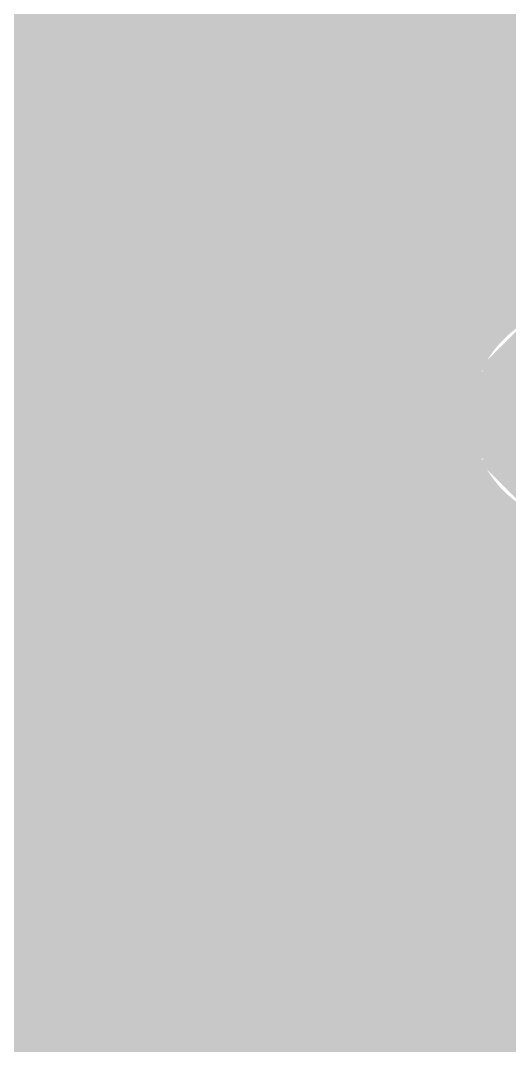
# Model space of a CAD drawing. Extents: x 980 to 1163, y 595 to 881.
# Drawn here: x 1129.29 to 1132.85, y 811.71 to 819.17 of the extents above; entities that cross this region are included whole.
import ezdxf

# ---------------------------------------------------------------- set-up
doc = ezdxf.new("R2010")
doc.units = 0
doc.header["$LTSCALE"] = 10
doc.header["$MEASUREMENT"] = 0
doc.layers.get('0').update_dxf_attribs({"linetype": 'CONTINUOUS'})
for name, color, linetype in [('22-304-2_BOT', 7, 'CONTINUOUS'), ('22-304-2_DRD', 7, 'CONTINUOUS'), ('22-304-2_DRL', 2, 'CONTINUOUS'), ('22-304-2_IN1', 4, 'CONTINUOUS'), ('22-304-2_IN2', 3, 'CONTINUOUS'), ('22-304-2_SMB', 5, 'CONTINUOUS'), ('22-304-2_SPB', 14, 'CONTINUOUS'), ('22-304-2_SSB', 12, 'CONTINUOUS'), ('22-304-2_TOP', 13, 'CONTINUOUS'), ('THRUHOLE_TAP', 7, 'CONTINUOUS')]:
    doc.layers.add(name, color=color, linetype=linetype)

# ---------------------------------------------------------------- blocks, each defined once
blk = doc.blocks.new('RECTANGLE_3')
blk.add_solid([(0.4826, 0.4064), (0.4826, -0.4064), (-0.4826, 0.4064), (-0.4826, -0.4064)])
blk = doc.blocks.new('RECTANGLE_32')
blk.add_solid([(0.44958, 0.65024), (0.44958, -0.65024), (-0.44958, 0.65024), (-0.44958, -0.65024)])
blk = doc.blocks.new('ROUND_39')
at = {"const_width": 0.40005}
blk.add_lwpolyline([(-0.200024, 0, 1), (0.200024, 0, 1)], format="xyb", close=True, dxfattribs=at)
blk = doc.blocks.new('ROUND_88')
at = {"const_width": 0.10033}
blk.add_lwpolyline([(-0.050164, 0, 1), (0.050164, 0, 1)], format="xyb", close=True, dxfattribs=at)
blk = doc.blocks.new('ROUND_42')
at = {"const_width": 0.40005}
blk.add_lwpolyline([(-0.200024, 0, 1), (0.200024, 0, 1)], format="xyb", close=True, dxfattribs=at)
blk = doc.blocks.new('ROUND_80')
at = {"const_width": 0.10033}
blk.add_lwpolyline([(-0.050164, 0, 1), (0.050164, 0, 1)], format="xyb", close=True, dxfattribs=at)

msp = doc.modelspace()

# ---------------------------------------------------------------- linework, layer by layer
at = {"layer": '22-304-2_BOT'}
for points, const_width in [([(1128.9143, 820.0858), (1128.9143, 817.9522), (1130.5653, 816.3012), (1133.3593, 816.3012)], 0.635), ([(1127.6443, 820.0858), (1127.6443, 817.9522), (1130.8193, 814.7772), (1130.8193, 811.6022), (1132.4703, 809.9512), (1135.6453, 809.9512)], 0.254), ([(1130.8193, 817.6982), (1130.8193, 818.765)], 0.254), ([(1127.1998, 817.5), (1129.755, 814.9423)], 0.254), ([(1129.3613, 815.336), (1127.4461, 815.336)], 0.254), ([(1129.3715, 815.3258), (1129.3715, 814.9423)], 0.254), ([(1129.5899, 815.1074), (1124.8249, 815.1074)], 0.254), ([(1129.6001, 815.0972), (1129.6001, 814.9423)], 0.254), ([(1129.755, 814.9423), (1128.6018, 814.9423)], 0.254), ([(1129.8718, 814.8254), (1129.8718, 814.673)], 0.254), ([(1129.8718, 814.8254), (1130.0065, 814.6908)], 0.254), ([(1132.7243, 813.7866), (1131.5813, 813.7866)], 0.635), ([(1132.7243, 813.7866), (1131.5813, 813.7866), (1132.7243, 813.7866)], 0.635), ([(1128.9143, 813.7866), (1130.0573, 813.7866)], 0.254), ([(1128.9143, 813.7866), (1130.0573, 813.7866)], 0.254)]:
    msp.add_lwpolyline(points, dxfattribs=dict(at, const_width=const_width))
at = {"layer": '22-304-2_BOT', "const_width": 0.254}
msp.add_lwpolyline([(1130.0065, 814.6908, 0.037537), (1129.8718, 814.673)], format="xyb", dxfattribs=at)
at = {"layer": '22-304-2_DRD', "const_width": 0.254}
for points in [[(1130.5653, 818.3332), (1130.1843, 817.9522)], [(1131.0733, 818.3332), (1130.5653, 818.3332)], [(1131.4543, 817.9522), (1131.0733, 818.3332)], [(1130.5653, 818.0792), (1130.5653, 817.9522)], [(1130.6923, 818.0792), (1130.5653, 818.0792)], [(1130.6923, 817.9522), (1130.6923, 818.0792)], [(1130.9463, 818.0792), (1130.9463, 817.9522)], [(1131.0733, 818.0792), (1130.9463, 818.0792)], [(1131.0733, 817.9522), (1131.0733, 818.0792)], [(1130.1843, 817.9522), (1130.1843, 817.4442)], [(1130.5653, 817.9522), (1130.6923, 817.9522)], [(1130.9463, 817.9522), (1131.0733, 817.9522)], [(1131.4543, 817.4442), (1131.4543, 817.9522)], [(1130.6923, 817.3172), (1130.4383, 817.5712)], [(1131.2003, 817.5712), (1130.9463, 817.3172)], [(1130.1843, 817.4442), (1130.5653, 817.0632)], [(1131.0733, 817.0632), (1131.4543, 817.4442)], [(1130.9463, 817.3172), (1130.6923, 817.3172)], [(1130.5653, 817.0632), (1131.0733, 817.0632)], [(1133.1053, 816.9362), (1132.7243, 816.5552)], [(1132.7243, 816.5552), (1132.7243, 816.0472)], [(1132.7243, 816.0472), (1133.1053, 815.6662)], [(1129.8033, 814.4216), (1129.4223, 814.0406)], [(1129.8033, 814.4216), (1129.4223, 814.0406)], [(1130.3113, 814.4216), (1129.8033, 814.4216)], [(1130.3113, 814.4216), (1129.8033, 814.4216)], [(1130.6923, 814.0406), (1130.3113, 814.4216)], [(1130.6923, 814.0406), (1130.3113, 814.4216)], [(1131.3273, 814.4216), (1130.9463, 814.0406)], [(1131.3273, 814.4216), (1130.9463, 814.0406)], [(1131.3273, 814.4216), (1130.9463, 814.0406)], [(1131.8353, 814.4216), (1131.3273, 814.4216)], [(1131.8353, 814.4216), (1131.3273, 814.4216)], [(1131.8353, 814.4216), (1131.3273, 814.4216)], [(1132.2163, 814.0406), (1131.8353, 814.4216)], [(1132.2163, 814.0406), (1131.8353, 814.4216)], [(1132.2163, 814.0406), (1131.8353, 814.4216)], [(1129.8033, 814.1676), (1129.8033, 814.0406)], [(1129.9303, 814.1676), (1129.8033, 814.1676)], [(1129.8033, 814.1676), (1129.8033, 814.0406)], [(1129.9303, 814.1676), (1129.8033, 814.1676)], [(1129.9303, 814.0406), (1129.9303, 814.1676)], [(1129.9303, 814.0406), (1129.9303, 814.1676)], [(1130.1843, 814.1676), (1130.1843, 814.0406)], [(1130.3113, 814.1676), (1130.1843, 814.1676)], [(1130.1843, 814.1676), (1130.1843, 814.0406)], [(1130.3113, 814.1676), (1130.1843, 814.1676)], [(1130.3113, 814.0406), (1130.3113, 814.1676)], [(1130.3113, 814.0406), (1130.3113, 814.1676)], [(1131.3273, 814.1676), (1131.3273, 814.0406)], [(1131.4543, 814.1676), (1131.3273, 814.1676)], [(1131.3273, 814.1676), (1131.3273, 814.0406)], [(1131.4543, 814.1676), (1131.3273, 814.1676)], [(1131.3273, 814.1676), (1131.3273, 814.0406)], [(1131.4543, 814.1676), (1131.3273, 814.1676)], [(1131.4543, 814.0406), (1131.4543, 814.1676)], [(1131.4543, 814.0406), (1131.4543, 814.1676)], [(1131.4543, 814.0406), (1131.4543, 814.1676)], [(1131.7083, 814.1676), (1131.7083, 814.0406)], [(1131.8353, 814.1676), (1131.7083, 814.1676)], [(1131.7083, 814.1676), (1131.7083, 814.0406)], [(1131.8353, 814.1676), (1131.7083, 814.1676)], [(1131.7083, 814.1676), (1131.7083, 814.0406)], [(1131.8353, 814.1676), (1131.7083, 814.1676)], [(1131.8353, 814.0406), (1131.8353, 814.1676)], [(1131.8353, 814.0406), (1131.8353, 814.1676)], [(1131.8353, 814.0406), (1131.8353, 814.1676)], [(1129.4223, 814.0406), (1129.4223, 813.5326)], [(1129.4223, 814.0406), (1129.4223, 813.5326)], [(1129.8033, 814.0406), (1129.9303, 814.0406)], [(1129.8033, 814.0406), (1129.9303, 814.0406)], [(1130.1843, 814.0406), (1130.3113, 814.0406)], [(1130.1843, 814.0406), (1130.3113, 814.0406)], [(1130.6923, 813.5326), (1130.6923, 814.0406)], [(1130.6923, 813.5326), (1130.6923, 814.0406)], [(1130.9463, 814.0406), (1130.9463, 813.5326)], [(1130.9463, 814.0406), (1130.9463, 813.5326)], [(1130.9463, 814.0406), (1130.9463, 813.5326)], [(1131.3273, 814.0406), (1131.4543, 814.0406)], [(1131.3273, 814.0406), (1131.4543, 814.0406)], [(1131.3273, 814.0406), (1131.4543, 814.0406)], [(1131.7083, 814.0406), (1131.8353, 814.0406)], [(1131.7083, 814.0406), (1131.8353, 814.0406)], [(1131.7083, 814.0406), (1131.8353, 814.0406)], [(1132.2163, 813.5326), (1132.2163, 814.0406)], [(1132.2163, 813.5326), (1132.2163, 814.0406)], [(1132.2163, 813.5326), (1132.2163, 814.0406)], [(1129.9303, 813.4056), (1129.6763, 813.6596)], [(1129.9303, 813.4056), (1129.6763, 813.6596)], [(1130.4383, 813.6596), (1130.1843, 813.4056)], [(1130.4383, 813.6596), (1130.1843, 813.4056)], [(1131.4543, 813.4056), (1131.2003, 813.6596)], [(1131.4543, 813.4056), (1131.2003, 813.6596)], [(1131.4543, 813.4056), (1131.2003, 813.6596)], [(1131.9623, 813.6596), (1131.7083, 813.4056)], [(1131.9623, 813.6596), (1131.7083, 813.4056)], [(1131.9623, 813.6596), (1131.7083, 813.4056)], [(1129.4223, 813.5326), (1129.8033, 813.1516)], [(1129.4223, 813.5326), (1129.8033, 813.1516)], [(1130.3113, 813.1516), (1130.6923, 813.5326)], [(1130.3113, 813.1516), (1130.6923, 813.5326)], [(1130.9463, 813.5326), (1131.3273, 813.1516)], [(1130.9463, 813.5326), (1131.3273, 813.1516)], [(1130.9463, 813.5326), (1131.3273, 813.1516)], [(1131.8353, 813.1516), (1132.2163, 813.5326)], [(1131.8353, 813.1516), (1132.2163, 813.5326)], [(1131.8353, 813.1516), (1132.2163, 813.5326)], [(1130.1843, 813.4056), (1129.9303, 813.4056)], [(1130.1843, 813.4056), (1129.9303, 813.4056)], [(1131.7083, 813.4056), (1131.4543, 813.4056)], [(1131.7083, 813.4056), (1131.4543, 813.4056)], [(1131.7083, 813.4056), (1131.4543, 813.4056)], [(1129.8033, 813.1516), (1130.3113, 813.1516)], [(1129.8033, 813.1516), (1130.3113, 813.1516)], [(1131.3273, 813.1516), (1131.8353, 813.1516)], [(1131.3273, 813.1516), (1131.8353, 813.1516)], [(1131.3273, 813.1516), (1131.8353, 813.1516)]]:
    msp.add_lwpolyline(points, dxfattribs=at)
at = {"layer": '22-304-2_IN1', "const_width": 0.254}
for points in [[(1129.2699, 820.7462), (1129.2699, 804.4648)], [(1129.4985, 820.7462), (1129.4985, 804.5079)], [(1129.7271, 820.7462), (1129.7271, 804.4902)], [(1129.9557, 820.7462), (1129.9557, 804.4114)], [(1130.1843, 820.7462), (1130.1843, 804.2489)], [(1130.4129, 820.7462), (1130.4129, 803.8806)], [(1130.6415, 820.7462), (1130.6415, 804.005)], [(1130.8701, 820.7462), (1130.8701, 804.2946)], [(1131.0987, 820.7462), (1131.0987, 804.4368)], [(1131.3273, 820.7462), (1131.3273, 804.5003)], [(1131.5559, 820.7462), (1131.5559, 804.5029)], [(1131.7845, 820.7462), (1131.7845, 804.447)], [(1132.0131, 820.7462), (1132.0131, 804.3149)], [(1132.2417, 820.7462), (1132.2417, 804.0533)], [(1132.4703, 820.7462), (1132.4703, 816.484)], [(1132.6989, 820.7462), (1132.6989, 816.9235)], [(1132.9275, 820.7462), (1132.9275, 817.0987)], [(1137.9541, 819.1206), (1109.3613, 819.1206)], [(1137.8627, 818.892), (1109.4553, 818.892)], [(1137.789, 818.6634), (1109.529, 818.6634)], [(1137.7306, 818.4348), (1126.2701, 818.4348)], [(1137.69, 818.2062), (1126.4911, 818.2062)], [(1137.662, 817.9776), (1126.6029, 817.9776)], [(1137.6519, 817.749), (1126.646, 817.749)], [(1137.6544, 817.5204), (1126.6283, 817.5204)], [(1137.6722, 817.2918), (1126.5495, 817.2918)], [(1132.8665, 817.0632), (1126.387, 817.0632)], [(1132.6252, 816.8346), (1126.0187, 816.8346)], [(1132.5033, 816.606), (1124.7182, 816.606)], [(1132.455, 816.3774), (1124.6318, 816.3774)], [(1132.4652, 816.1488), (1124.4566, 816.1488)], [(1132.4703, 816.1183), (1132.4703, 787.6627)], [(1132.5363, 815.9202), (1124.0171, 815.9202)], [(1132.6862, 815.6916), (1109.0413, 815.6916)], [(1132.6989, 815.6789), (1132.6989, 787.6627)], [(1132.9275, 815.5036), (1132.9275, 787.6627)], [(1133.0113, 815.463), (1108.8686, 815.463)], [(1138.6552, 815.2344), (1108.6628, 815.2344)], [(1138.9015, 815.0058), (1108.4165, 815.0058)], [(1139.2038, 814.7772), (1108.1117, 814.7772)], [(1139.6, 814.5486), (1107.718, 814.5486)], [(1140.1868, 814.32), (1107.1312, 814.32)], [(1145.0433, 814.0914), (1049.7018, 814.0914)], [(1145.0433, 813.8628), (1049.5266, 813.8628)], [(1145.0433, 813.6342), (1049.0871, 813.6342)], [(1145.0433, 813.4056), (1039.9101, 813.4056)], [(1145.0433, 813.177), (1054.6878, 813.177)], [(1145.0433, 812.9484), (1055.14, 812.9484)], [(1145.0433, 812.7198), (1115.2694, 812.7198)], [(1145.0433, 812.4912), (1115.531, 812.4912)], [(1145.0433, 812.2626), (1115.6631, 812.2626)], [(1145.0433, 812.034), (1115.719, 812.034)], [(1145.0433, 811.8054), (1115.7164, 811.8054)]]:
    msp.add_lwpolyline(points, dxfattribs=at)
for points in [[(1133.3593, 817.2079, 0.414214), (1132.4525, 816.3012)], [(1132.4525, 816.3012, 0.414214), (1133.3593, 815.3944)]]:
    msp.add_lwpolyline(points, format="xyb", dxfattribs=at)
at = {"layer": '22-304-2_IN2'}
for points, const_width in [([(1129.3715, 821.6352), (1129.3715, 814.5486)], 0.254), ([(1129.6001, 821.6352), (1129.6001, 814.7035)], 0.254), ([(1129.8287, 821.6352), (1129.8287, 817.9649)], 0.254), ([(1130.0573, 821.6352), (1130.0573, 818.384)], 0.254), ([(1130.2859, 821.6352), (1130.2859, 818.5745)], 0.254), ([(1130.5145, 821.6352), (1130.5145, 818.6786)], 0.254), ([(1130.7431, 821.6352), (1130.7431, 818.7218)], 0.254), ([(1130.9717, 821.6352), (1130.9717, 818.7116)], 0.254), ([(1131.2003, 821.6352), (1131.2003, 818.6507)], 0.254), ([(1131.4289, 821.6352), (1131.4289, 818.5237)], 0.254), ([(1131.6575, 821.6352), (1131.6575, 818.29)], 0.254), ([(1131.8861, 821.6352), (1131.8861, 814.767)], 0.254), ([(1132.1147, 821.6352), (1132.1147, 814.6629)], 0.254), ([(1132.3433, 821.6352), (1132.3433, 816.4459)], 0.254), ([(1132.5719, 821.6352), (1132.5719, 816.959)], 0.254), ([(1132.8005, 821.6352), (1132.8005, 817.1622)], 0.254), ([(1137.8703, 819.2222), (1123.3771, 819.2222)], 0.254), ([(1137.7738, 818.9936), (1123.5676, 818.9936)], 0.254), ([(1137.695, 818.765), (1123.6717, 818.765)], 0.254), ([(1137.6366, 818.5516), (1132.5592, 813.4741)], 0.254), ([(1130.2274, 818.5364), (1123.7149, 818.5364)], 0.254), ([(1137.6188, 818.5364), (1131.4111, 818.5364)], 0.254), ([(1129.9938, 818.3078), (1123.7047, 818.3078)], 0.254), ([(1137.3902, 818.3078), (1131.6448, 818.3078)], 0.254), ([(1141.1596, 817.6905), (1138.5586, 817.6905), (1131.4543, 810.5862), (1119.3893, 810.5862), (1112.2849, 817.6905), (1106.1584, 817.6905)], 1.27), ([(1129.8668, 818.0792), (1123.6438, 818.0792)], 0.254), ([(1137.1616, 818.0792), (1131.7718, 818.0792)], 0.254), ([(1129.8033, 817.8506), (1123.5168, 817.8506)], 0.254), ([(1136.933, 817.8506), (1131.8327, 817.8506)], 0.254), ([(1129.7956, 817.622), (1123.2831, 817.622)], 0.254), ([(1136.7044, 817.622), (1131.8429, 817.622)], 0.254), ([(1129.8287, 817.4289), (1129.8287, 814.7848)], 0.254), ([(1129.8388, 817.3934), (1123.0265, 817.3934)], 0.254), ([(1136.4758, 817.3934), (1131.7997, 817.3934)], 0.254), ([(1129.943, 817.1648), (1123.0773, 817.1648)], 0.254), ([(1132.8055, 817.1648), (1131.6956, 817.1648)], 0.254), ([(1131.6575, 817.1063), (1131.6575, 814.8102)], 0.254), ([(1130.0573, 817.0098), (1130.0573, 814.8127)], 0.254), ([(1130.1309, 816.9362), (1127.3953, 816.9362)], 0.254), ([(1132.5515, 816.9362), (1131.5051, 816.9362)], 0.254), ([(1131.4289, 816.8727), (1131.4289, 814.8)], 0.254), ([(1130.2859, 816.8219), (1130.2859, 814.7848)], 0.254), ([(1130.55, 816.7076), (1127.6671, 816.7076)], 0.254), ([(1130.5145, 816.7177), (1130.5145, 814.7035)], 0.254), ([(1130.9717, 816.6822), (1130.9717, 814.6121)], 0.254), ([(1132.4169, 816.7076), (1131.086, 816.7076)], 0.254), ([(1131.2003, 816.7457), (1131.2003, 814.7391)], 0.254), ([(1130.7431, 816.6745), (1130.7431, 814.5486)], 0.254), ([(1132.3483, 816.479), (1127.8119, 816.479)], 0.254), ([(1132.3331, 816.2504), (1127.8881, 816.2504)], 0.254), ([(1132.3433, 816.1564), (1132.3433, 814.4724)], 0.254), ([(1132.3712, 816.0218), (1127.9084, 816.0218)], 0.254), ([(1132.4677, 815.7932), (1127.8754, 815.7932)], 0.254), ([(1132.5719, 815.6433), (1132.5719, 814.0533)], 0.254), ([(1132.6455, 815.5646), (1127.7865, 815.5646)], 0.254), ([(1132.8005, 815.4401), (1132.8005, 813.7154)], 0.254), ([(1133.0113, 815.336), (1127.6214, 815.336)], 0.254), ([(1134.1898, 815.1074), (1127.2937, 815.1074)], 0.254), ([(1133.9612, 814.8788), (1116.8797, 814.8788)], 0.254), ([(1129.5035, 814.6502), (1120.07, 814.6502)], 0.254), ([(1131.0275, 814.6502), (1130.611, 814.6502)], 0.254), ([(1133.7326, 814.6502), (1132.135, 814.6502)], 0.254), ([(1129.2521, 814.4216), (1120.3214, 814.4216)], 0.254), ([(1133.504, 814.4216), (1132.3864, 814.4216)], 0.254), ([(1133.2754, 814.193), (1132.5236, 814.193)], 0.254), ([(1133.0468, 813.9644), (1132.5922, 813.9644)], 0.254), ([(1132.8182, 813.7358), (1132.6049, 813.7358)], 0.254), ([(1132.5896, 813.5072), (1132.5693, 813.5072)], 0.254), ([(1132.5719, 813.5173), (1132.5719, 813.4868)], 0.254), ([(1129.341, 813.05), (1120.23, 813.05)], 0.254), ([(1129.3715, 813.022), (1129.3715, 811.8485)], 0.254), ([(1130.7431, 813.022), (1130.7431, 811.8485)], 0.254), ([(1130.8675, 813.05), (1130.771, 813.05)], 0.254), ([(1130.9717, 812.9611), (1130.9717, 811.8866)], 0.254), ([(1129.7067, 812.8214), (1119.8642, 812.8214)], 0.254), ([(1129.6001, 812.8671), (1129.6001, 811.8485)], 0.254), ([(1131.2333, 812.8214), (1130.4078, 812.8214)], 0.254), ([(1130.5145, 812.8671), (1130.5145, 811.8485)], 0.254), ([(1131.8937, 812.8087), (1130.931, 811.8485)], 0.254), ([(1131.2003, 812.8341), (1131.2003, 812.1152)], 0.254), ([(1129.8287, 812.7858), (1129.8287, 811.8485)], 0.254), ([(1130.0573, 812.7604), (1130.0573, 811.8485)], 0.254), ([(1130.2859, 812.7858), (1130.2859, 811.8485)], 0.254), ([(1131.4289, 812.7706), (1131.4289, 812.3438)], 0.254), ([(1131.6575, 812.7629), (1131.6575, 812.5724)], 0.254), ([(1131.6752, 812.5928), (1119.1657, 812.5928)], 0.254), ([(1131.4466, 812.3642), (1119.3943, 812.3642)], 0.254), ([(1131.218, 812.1356), (1119.6229, 812.1356)], 0.254), ([(1130.9894, 811.907), (1119.8515, 811.907)], 0.254), ([(1130.931, 811.8485), (1119.9125, 811.8485)], 0.254)]:
    msp.add_lwpolyline(points, dxfattribs=dict(at, const_width=const_width))
at = {"layer": '22-304-2_IN2', "const_width": 0.254}
for points in [[(1130.8193, 818.7243, 0.414214), (1129.7931, 817.6982)], [(1131.8454, 817.6982, 0.414214), (1130.8193, 818.7243)], [(1129.7931, 817.6982, 0.414214), (1130.8193, 816.672)], [(1130.8193, 816.672, 0.414214), (1131.8454, 817.6982)], [(1133.3593, 817.3273, 0.414214), (1132.3331, 816.3012)], [(1132.3331, 816.3012, 0.414214), (1133.3593, 815.275)], [(1130.0573, 814.8127, 0.414214), (1129.0311, 813.7866)], [(1130.8193, 814.4724, 0.212615), (1130.0573, 814.8117)], [(1131.5813, 814.8127, 0.212615), (1130.8185, 814.473)], [(1131.5813, 814.8127, 0.212615), (1130.8185, 814.473)], [(1132.6074, 813.7866, 0.414214), (1131.5813, 814.8127)], [(1132.6074, 813.7866, 0.414214), (1131.5813, 814.8127)], [(1129.0311, 813.7866, 0.414214), (1130.0573, 812.7604)], [(1132.5592, 813.4741, 0.077462), (1132.6079, 813.7866)], [(1132.5592, 813.4741, 0.077462), (1132.6079, 813.7866)], [(1130.0573, 812.7604, 0.212134), (1130.8187, 813.0987)], [(1130.8193, 813.0982, 0.212135), (1131.5813, 812.7597)], [(1130.8193, 813.0982, 0.212135), (1131.5813, 812.7597)], [(1131.5813, 812.7604, 0.077462), (1131.8936, 812.8091)], [(1131.5813, 812.7604, 0.077462), (1131.8936, 812.8091)]]:
    msp.add_lwpolyline(points, format="xyb", dxfattribs=at)
at = {"layer": '22-304-2_SSB'}
for points, const_width in [([(1129.9938, 818.0157), (1129.9938, 820.9367), (1131.6321, 820.9367), (1131.6321, 818.0157), (1129.9938, 818.0157)], 0.1524), ([(1129.7779, 815.2852), (1129.7779, 819.0952), (1126.7553, 819.0952), (1126.7553, 814.7518), (1129.2445, 814.7518), (1129.7779, 815.2852)], 0.2007), ([(1131.8607, 818.5872), (1131.8607, 814.7772), (1134.8833, 814.7772), (1134.8833, 819.1206), (1132.3941, 819.1206), (1131.8607, 818.5872)], 0.2007), ([(1130.3367, 817.5178), (1130.3367, 817.2791)], 0.1524), ([(1130.3367, 817.3984), (1131.3527, 817.3984), (1131.185, 817.2791)], 0.1524), ([(1130.8447, 816.3824), (1130.8447, 816.738), (1130.677, 816.7965), (1130.5068, 816.7965), (1130.3367, 816.738), (1130.3367, 816.3824), (1130.5068, 816.324), (1130.677, 816.324), (1131.3527, 816.5602)], 0.1524), ([(1130.8447, 815.7805), (1130.3367, 815.9583)], 0.1524), ([(1130.8447, 815.4858), (1130.8447, 815.8414), (1131.0148, 815.9583), (1131.185, 815.9583), (1131.3527, 815.8414), (1131.3527, 815.4858), (1130.3367, 815.4858)], 0.1524), ([(1129.7017, 813.7561), (1129.7017, 813.4335)], 0.1524), ([(1129.8388, 813.7637), (1129.8388, 813.4259)], 0.1524), ([(1129.948, 813.6545), (1129.6102, 813.6545)], 0.1524), ([(1129.9404, 813.5173), (1129.6178, 813.5173)], 0.1524), ([(1133.0265, 812.4683), (1133.0265, 811.9933), (1133.7047, 812.2295), (1133.7047, 812.3489), (1132.6887, 812.3489)], 0.1524)]:
    msp.add_lwpolyline(points, dxfattribs=dict(at, const_width=const_width))
at = {"layer": '22-304-2_SSB', "const_width": 0.1524}
for points in [[(1129.7779, 813.7739, 0.414214), (1129.6001, 813.5961)], [(1129.9582, 813.5961, 0.414214), (1129.7779, 813.7764)], [(1129.6001, 813.5961, 0.414214), (1129.7779, 813.4183)], [(1129.7779, 813.4157, 0.414214), (1129.9582, 813.5961)]]:
    msp.add_lwpolyline(points, format="xyb", dxfattribs=at)
at = {"layer": '22-304-2_TOP', "const_width": 0.254}
for points in [[(1129.3715, 821.6352), (1129.3715, 814.3809)], [(1129.6001, 821.6352), (1129.6001, 814.5689)], [(1129.8287, 821.6352), (1129.8287, 814.6629)], [(1130.0573, 821.6352), (1130.0573, 818.1909)], [(1130.2859, 821.6352), (1130.2859, 818.4322)], [(1130.5145, 821.6352), (1130.5145, 818.5516)], [(1130.7431, 821.6352), (1130.7431, 818.6024)], [(1130.9717, 821.6352), (1130.9717, 818.5922)], [(1131.2003, 821.6352), (1131.2003, 818.5211)], [(1131.4289, 821.6352), (1131.4289, 818.3713)], [(1131.6575, 821.6352), (1131.6575, 818.0461)], [(1131.8861, 821.6352), (1131.8861, 814.64)], [(1132.1147, 821.6352), (1132.1147, 814.5206)], [(1132.3433, 821.6352), (1132.3433, 814.2793)], [(1132.5719, 821.6352), (1132.5719, 816.7533)], [(1132.8005, 821.6352), (1132.8005, 817.0149)], [(1136.3971, 819.2222), (1123.184, 819.2222)], [(1136.3285, 818.9936), (1123.4253, 818.9936)], [(1136.2726, 818.765), (1123.5447, 818.765)], [(1130.4713, 818.5364), (1123.5955, 818.5364)], [(1136.2295, 818.5364), (1131.1672, 818.5364)], [(1130.1462, 818.3078), (1123.5853, 818.3078)], [(1136.1964, 818.3078), (1131.4924, 818.3078)], [(1129.9963, 818.0792), (1123.5142, 818.0792)], [(1136.171, 818.0792), (1131.6422, 818.0792)], [(1129.9252, 817.8506), (1123.3644, 817.8506)], [(1136.1583, 817.8506), (1131.7133, 817.8506)], [(1129.915, 817.622), (1123.0392, 817.622)], [(1136.1583, 817.622), (1131.7235, 817.622)], [(1129.9633, 817.3934), (1122.9021, 817.3934)], [(1131.6575, 817.3502), (1131.6575, 814.6908)], [(1136.166, 817.3934), (1131.6727, 817.3934)], [(1130.0573, 817.2054), (1130.0573, 814.6933)], [(1130.0852, 817.1648), (1122.958, 817.1648)], [(1133.0799, 817.1648), (1131.5533, 817.1648)], [(1131.4289, 817.0251), (1131.4289, 814.6806)], [(1130.3265, 816.9362), (1127.0651, 816.9362)], [(1130.2859, 816.9641), (1130.2859, 814.6629)], [(1132.7116, 816.9362), (1131.312, 816.9362)], [(1130.5145, 816.8422), (1130.5145, 814.5689)], [(1131.2003, 816.8752), (1131.2003, 814.6095)], [(1130.7431, 816.7939), (1130.7431, 814.3809)], [(1130.9717, 816.8041), (1130.9717, 814.4597)], [(1132.5465, 816.7076), (1127.5046, 816.7076)], [(1132.4677, 816.479), (1127.6798, 816.479)], [(1132.4525, 816.2504), (1127.7662, 816.2504)], [(1132.4957, 816.0218), (1127.789, 816.0218)], [(1132.6074, 815.7932), (1127.7535, 815.7932)], [(1132.5719, 815.849), (1132.5719, 807.8684)], [(1132.8284, 815.5646), (1127.6493, 815.5646)], [(1132.8005, 815.5849), (1132.8005, 807.8684)], [(1133.1561, 815.336), (1127.4461, 815.336)], [(1133.3847, 815.1074), (1118.1193, 815.1074)], [(1133.6133, 814.8788), (1118.1193, 814.8788)], [(1129.7804, 814.6502), (1119.7957, 814.6502)], [(1131.3019, 814.6502), (1130.3341, 814.6502)], [(1133.8419, 814.6502), (1131.8607, 814.6502)], [(1129.4096, 814.4216), (1120.164, 814.4216)], [(1130.9336, 814.4216), (1130.705, 814.4216)], [(1134.0705, 814.4216), (1132.229, 814.4216)], [(1129.2445, 814.193), (1120.3265, 814.193)], [(1134.2991, 814.193), (1132.3915, 814.193)], [(1134.5277, 813.9644), (1132.4703, 813.9644)], [(1134.7563, 813.7358), (1132.488, 813.7358)], [(1129.1937, 813.5072), (1120.3799, 813.5072)], [(1134.9849, 813.5072), (1132.4449, 813.5072)], [(1129.3029, 813.2786), (1120.2681, 813.2786)], [(1130.8294, 813.2786), (1130.8091, 813.2786)], [(1135.2135, 813.2786), (1132.3331, 813.2786)], [(1132.3433, 813.2938), (1132.3433, 807.8684)], [(1129.3715, 813.1897), (1129.3715, 807.8684)], [(1130.7431, 813.1897), (1130.7431, 807.8684)], [(1130.9717, 813.1135), (1130.9717, 807.8684)], [(1129.5264, 813.05), (1120.0471, 813.05)], [(1131.0504, 813.05), (1130.5881, 813.05)], [(1135.4421, 813.05), (1132.1121, 813.05)], [(1132.1147, 813.0525), (1132.1147, 807.8684)], [(1129.6001, 813.0017), (1129.6001, 807.8684)], [(1130.5145, 813.0017), (1130.5145, 807.8684)], [(1131.2003, 812.9636), (1131.2003, 807.8684)], [(1129.8287, 812.9077), (1129.8287, 807.8684)], [(1130.0573, 812.8772), (1130.0573, 807.8684)], [(1130.2859, 812.9077), (1130.2859, 807.8684)], [(1131.4289, 812.8925), (1131.4289, 807.8684)], [(1131.6575, 812.8823), (1131.6575, 807.8684)], [(1131.8861, 812.9306), (1131.8861, 807.8684)], [(1135.6707, 812.8214), (1118.1193, 812.8214)], [(1135.8993, 812.5928), (1118.1193, 812.5928)], [(1136.1279, 812.3642), (1118.1193, 812.3642)], [(1136.3565, 812.1356), (1118.1193, 812.1356)], [(1136.5851, 811.907), (1118.1193, 811.907)], [(1136.8137, 811.6784), (1118.1193, 811.6784)]]:
    msp.add_lwpolyline(points, dxfattribs=at)
for points in [[(1130.8193, 818.6049, 0.414214), (1129.9125, 817.6982)], [(1131.726, 817.6982, 0.414214), (1130.8193, 818.6049)], [(1129.9125, 817.6982, 0.414214), (1130.8193, 816.7914)], [(1130.8193, 816.7914, 0.414214), (1131.726, 817.6982)], [(1133.3593, 817.2079, 0.414214), (1132.4525, 816.3012)], [(1132.4525, 816.3012, 0.313083), (1133.0418, 815.4503)], [(1130.0573, 814.6933, 0.414214), (1129.1505, 813.7866)], [(1130.8193, 814.2793, 0.254481), (1130.0573, 814.694)], [(1131.5813, 814.6933, 0.254482), (1130.8198, 814.279)], [(1131.5813, 814.6933, 0.254482), (1130.8198, 814.279)], [(1132.488, 813.7866, 0.414214), (1131.5813, 814.6933)], [(1132.488, 813.7866, 0.414214), (1131.5813, 814.6933)], [(1129.1505, 813.7866, 0.414214), (1130.0573, 812.8798)], [(1131.5813, 812.8798, 0.414214), (1132.488, 813.7866)], [(1131.5813, 812.8798, 0.414214), (1132.488, 813.7866)], [(1130.0573, 812.8772, 0.254481), (1130.8208, 813.2928)], [(1130.8193, 813.2938, 0.254481), (1131.5813, 812.8791)], [(1130.8193, 813.2938, 0.254481), (1131.5813, 812.8791)]]:
    msp.add_lwpolyline(points, format="xyb", dxfattribs=at)

# ---------------------------------------------------------------- block references
at = {"layer": '22-304-2_BOT'}
for name, p in [('RECTANGLE_3', (1130.8193, 818.765)), ('ROUND_39', (1130.8193, 817.6982)), ('RECTANGLE_32', (1128.9143, 813.7866)), ('RECTANGLE_32', (1132.7243, 813.7866)), ('ROUND_39', (1130.0573, 813.7866)), ('ROUND_39', (1131.5813, 813.7866))]:
    msp.add_blockref(name, p, dxfattribs=at)
at = {"layer": '22-304-2_DRL'}
for p in [(1130.8193, 817.6982), (1130.0573, 813.7866), (1131.5813, 813.7866)]:
    msp.add_blockref('ROUND_88', p, dxfattribs=at)
at = {"layer": '22-304-2_IN1'}
for p in [(1130.8193, 817.6982), (1130.0573, 813.7866), (1131.5813, 813.7866)]:
    msp.add_blockref('ROUND_42', p, dxfattribs=at)
at = {"layer": '22-304-2_IN2'}
for p in [(1130.8193, 817.6982), (1130.0573, 813.7866), (1131.5813, 813.7866)]:
    msp.add_blockref('ROUND_42', p, dxfattribs=at)
at = {"layer": '22-304-2_SMB'}
for name, p in [('RECTANGLE_3', (1130.8193, 818.765)), ('RECTANGLE_32', (1128.9143, 813.7866)), ('RECTANGLE_32', (1132.7243, 813.7866))]:
    msp.add_blockref(name, p, dxfattribs=at)
at = {"layer": '22-304-2_SPB'}
for name, p in [('RECTANGLE_3', (1130.8193, 818.765)), ('RECTANGLE_32', (1128.9143, 813.7866)), ('RECTANGLE_32', (1132.7243, 813.7866))]:
    msp.add_blockref(name, p, dxfattribs=at)
at = {"layer": '22-304-2_TOP'}
for p in [(1130.8193, 817.6982), (1130.0573, 813.7866), (1131.5813, 813.7866)]:
    msp.add_blockref('ROUND_42', p, dxfattribs=at)
at = {"layer": 'THRUHOLE_TAP'}
for p in [(1130.8193, 817.6982), (1130.0573, 813.7866), (1131.5813, 813.7866)]:
    msp.add_blockref('ROUND_80', p, dxfattribs=at)

doc.saveas('drawing.dxf')
